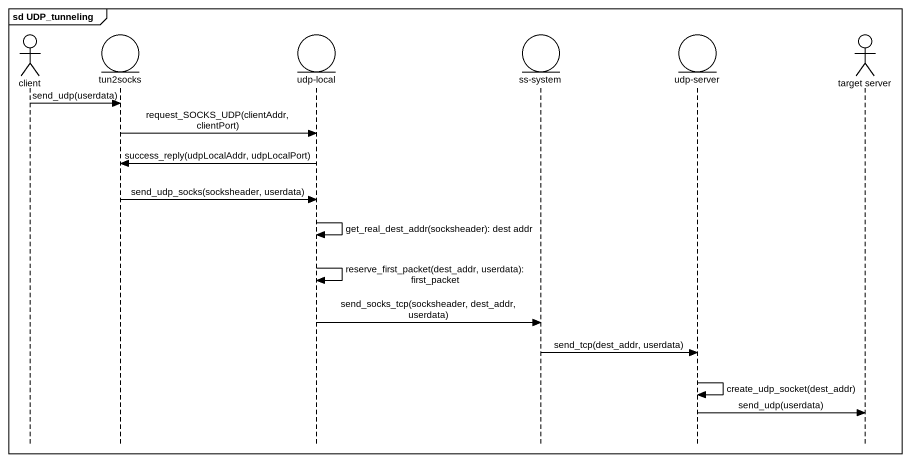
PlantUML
@startuml
mainframe sd UDP_tunneling
hide footbox
actor client
entity tun2socks
entity "udp-local" as udp_local
entity "ss-system" as ss_system
entity "udp-server" as udp_server
actor "target server" as target_server

client -> tun2socks : send_udp(userdata)
tun2socks -> udp_local : request_SOCKS_UDP(clientAddr, clientPort)
udp_local -> tun2socks : success_reply(udpLocalAddr, udpLocalPort)
tun2socks -> udp_local : send_udp_socks(socksheader, userdata)
udp_local -> udp_local : get_real_dest_addr(socksheader): dest addr
udp_local -> udp_local : reserve_first_packet(dest_addr, userdata): first_packet
udp_local -> ss_system : send_socks_tcp(socksheader, dest_addr, userdata)
ss_system -> udp_server : send_tcp(dest_addr, userdata)
udp_server -> udp_server : create_udp_socket(dest_addr)
udp_server -> target_server : send_udp(userdata)
@enduml
